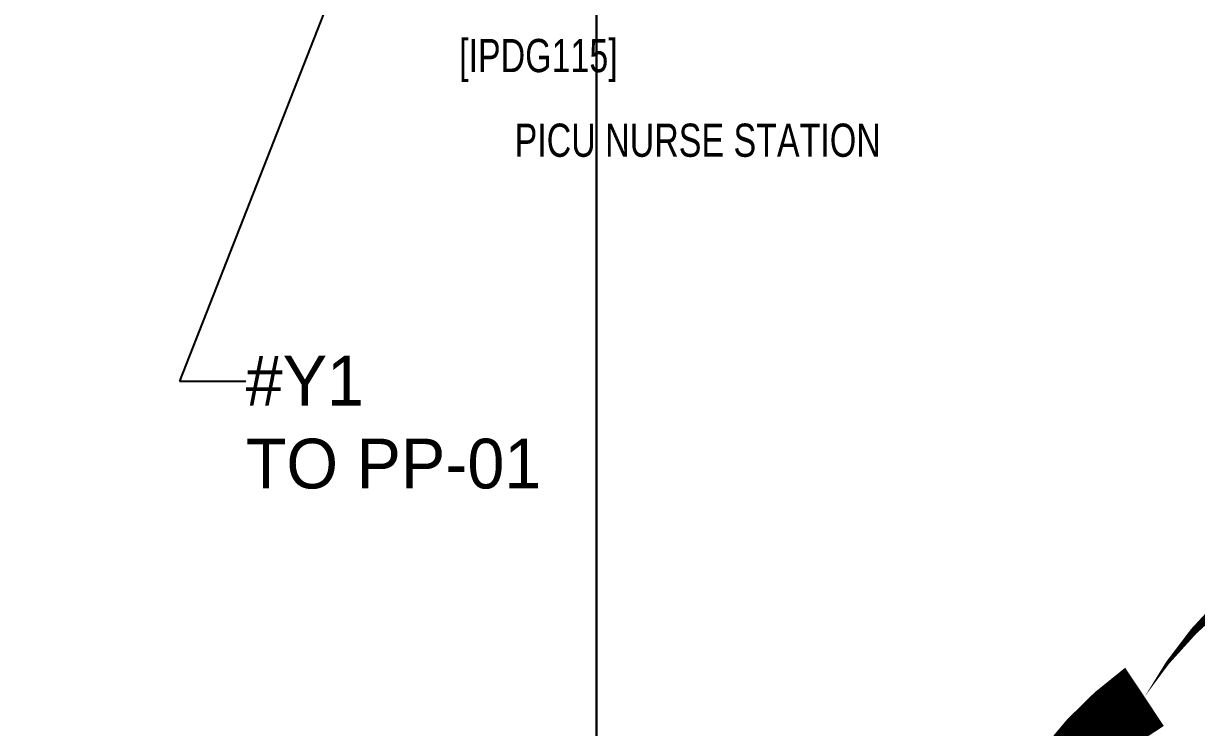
# Model space of a CAD drawing. Header units: metres. Extents: x 75097 to 220695, y -1557923 to -1361206.
# Drawn here: x 104012 to 107551, y -1400963 to -1398840 of the extents above; entities that cross this region are included whole.
import ezdxf
from ezdxf import colors
from ezdxf.entities.mleader import LeaderData, LeaderLine
from ezdxf.math import Vec2, Vec3

# ---------------------------------------------------------------- set-up
doc = ezdxf.new("R2010")
doc.units = ezdxf.units.M
doc.layers.get('0').update_dxf_attribs({"lineweight": 0})
doc.layers.add('A-100 - Copy$0$72_EGR_BASE_TEXT', color=8, linetype='Continuous', lineweight=0)
doc.layers.add('E-LG', color=245, linetype='Continuous', lineweight=30)
doc.layers.add('E-POWR', color=7, linetype='Continuous', lineweight=9, true_color=0x4e7e3e)
doc.layers.add('REV 01', color=7, linetype='Continuous', lineweight=0, true_color=0xe41b4d)
doc.styles.add('A-100 - Copy$0$X3G_ENTITY_2587EA', font='swisscl.ttf', dxfattribs={"height": 200})
doc.styles.get("Standard").update_dxf_attribs({"font": 'GOTHIC.TTF'})

# ---------------------------------------------------------------- blocks, each defined once
blk = doc.blocks.new('A-100 - Copy')
at = {"layer": 'A-100 - Copy$0$72_EGR_BASE_TEXT', "char_height": 100, "attachment_point": 2, "style": 'A-100 - Copy$0$X3G_ENTITY_2587EA'}
for s, insert in [('[IPDG115]', (105565.9038230688, -1398886.884450432)), ('PICU NURSE STATION', (106046.4411756247, -1399142.19244519))]:
    blk.add_mtext(s, dxfattribs=dict(at, insert=insert))

msp = doc.modelspace()

# ---------------------------------------------------------------- linework, layer by layer
at = {"layer": 'E-LG', "color": 1, "elevation": -5.890273202524554e-07}
msp.add_lwpolyline([(107744.8461893495, -1398668.077080616), (107611.9388486691, -1398714.86749853), (105754.125585888, -1398714.86749853), (105294.2842182094, -1398596.687808188), (105741.4806259327, -1398786.997375429), (105741.4806259327, -1407604.279555828), (103703.4933789323, -1407604.279555828), (103401.5475906507, -1407604.279555828), (103688.2328465597, -1407738.147543226), (107542.4964261298, -1407738.147543226), (107542.4964261298, -1410371.416429522), (107744.846761897, -1410463.820650232), (107545.8073366118, -1410575.094767761), (107545.8073366118, -1413985.430843033), (107744.846761897, -1414061.213958505), (107544.4225184272, -1414159.913734944), (107544.4225184272, -1417307.803265232)], dxfattribs=at)

# ---------------------------------------------------------------- leaders
at = {"layer": 'E-POWR'}
ml = msp.add_multileader_mtext('Standard', dxfattribs=at)
ml.set_content('#Y1\\PTO PP-01', color=256)
ml.set_leader_properties()
ml.build(insert=Vec2(0, 0))
ml.multileader.update_dxf_attribs({"text_right_attachment_type": 6, "dogleg_length": 200, "arrow_head_size": 200})
ctx = ml.context
ctx.base_point, ctx.char_height, ctx.arrow_head_size, ctx.landing_gap_size, ctx.plane_origin = Vec3(104682.9562017755, -1399919.291623902), 150, 200, 0.09, Vec3(105322.080408962, -1400096.295808157)
ctx.right_attachment = 6
notes = []
notes.append((ctx, [(0, (1, 1, 0), (104482.9562017755, -1399919.291623902), (1, 0), 200, [(0, [(105084.2842182094, -1398386.687808188)], 0, [])])]))
ctx.mtext.insert, ctx.mtext.flow_direction = Vec3(104683.0462017755, -1399842.405152114), 5
for ctx, leaders in notes:
    for number, flags, end, landing, length, lines in leaders:
        leader = LeaderData()
        leader.index, (leader.has_last_leader_line, leader.has_dogleg_vector, leader.attachment_direction) = number, flags
        leader.last_leader_point, leader.dogleg_vector, leader.dogleg_length = Vec3(end), Vec3(landing), length
        for number, points, colour, breaks in lines:
            line = LeaderLine()
            line.index, line.vertices, line.color, line.breaks = number, Vec3.list(points), colors.encode_raw_color(colour), breaks
            leader.lines.append(line)
        ctx.leaders.append(leader)

# ---------------------------------------------------------------- next in the draw order: block references
msp.add_blockref('A-100 - Copy', (0, 0))

# ---------------------------------------------------------------- next in the draw order: linework, layer by layer
at = {"layer": 'REV 01', "color": 3, "elevation": -2.362652925575315}
msp.add_lwpolyline([(107394.4610124093, -1400870.792555461, 0, 210.7430408417459, -0.52056705), (109497.7414720776, -1400738.602410972, 0, 210.7430408417459, -0.52056705), (111601.0219317459, -1400606.412266483, 0, 210.7430408417459, -0.52056705), (113298.0535708055, -1400903.936591813, 0, 210.7430408417459, -0.52056705), (113284.0575799326, -1403011.320524218, 0, 210.7430408417459, -0.52056705), (112204.5656044017, -1404062.925002559, 0, 210.7430408417459, -0.52056705), (110097.3983155774, -1404096.225801818, 0, 210.7430408417459, -0.52056705), (107990.231026753, -1404129.526601077, 0, 210.7430408417459, -0.52056705), (107349.3559096239, -1402709.275579465, 0, 210.7430408417459, -0.52056705)], format="xyseb", close=True, dxfattribs=at)

doc.saveas('drawing.dxf')
